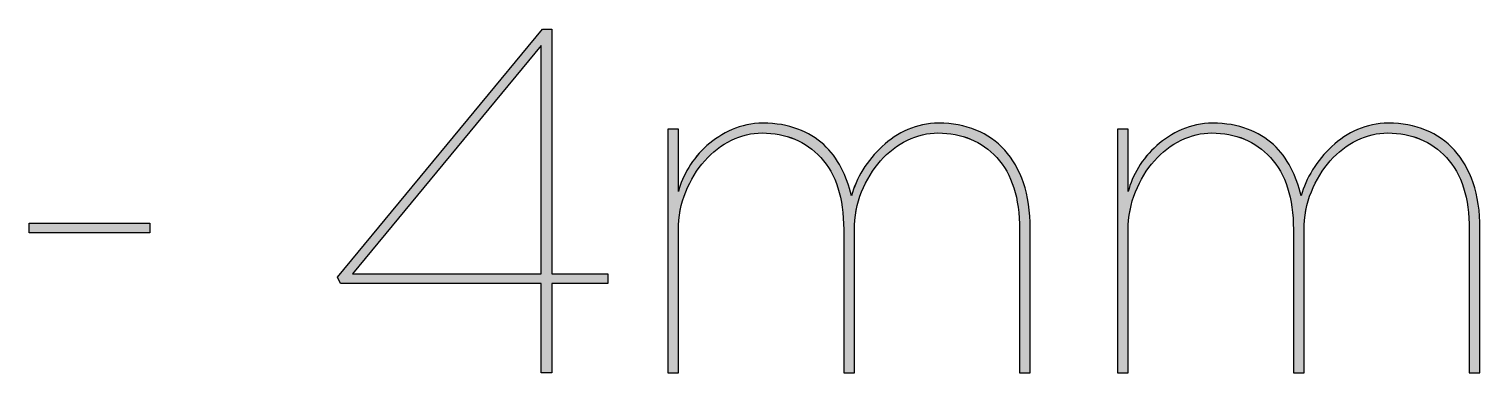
# Model space of a CAD drawing. Extents: x 652 to 873, y 554 to 970.
# Drawn here: x 769 to 831.1, y 953.6 to 968.3 of the extents above; entities that cross this region are included whole.
import ezdxf

# ---------------------------------------------------------------- set-up
doc = ezdxf.new("R2010")
doc.units = 0
doc.header["$MEASUREMENT"] = 0
doc.layers.add('PART_NUMBER', color=7, linetype='CONTINUOUS')

# ---------------------------------------------------------------- blocks, each defined once
blk = doc.blocks.new('BLOCK_61')
at = {"layer": 'PART_NUMBER', "color": 7}
blk.add_lwpolyline([(768.958, 960.045), (774.132, 960.045), (774.132, 959.628), (768.958, 959.628), (768.958, 960.045)], dxfattribs=at)
blk = doc.blocks.new('BLOCK_62')
at = {"layer": 'PART_NUMBER'}
h = blk.add_hatch(color=254, dxfattribs=at)
h.dxf.hatch_style = 2
h.paths.add_polyline_path([(768.958, 960.046), (774.132, 960.046), (774.132, 959.629), (768.958, 959.629)])
blk.add_lwpolyline([(768.958, 960.046), (774.132, 960.046), (774.132, 959.629), (768.958, 959.629), (768.958, 960.046), (768.958, 960.046)], dxfattribs=at)
blk = doc.blocks.new('BLOCK_60')
at = {"layer": 'PART_NUMBER'}
for name in ['BLOCK_62', 'BLOCK_61']:
    blk.add_blockref(name, (0, 0), dxfattribs=at)
blk = doc.blocks.new('BLOCK_64')
at = {"layer": 'PART_NUMBER', "color": 7}
blk.add_lwpolyline([(790.884, 957.459), (782.289, 957.459), (782.163, 957.73), (790.949, 968.349), (791.343, 968.349), (791.343, 957.876), (793.742, 957.876), (793.742, 957.459), (791.343, 957.459), (791.343, 953.641), (790.884, 953.641), (790.884, 957.459)], dxfattribs=at)
blk = doc.blocks.new('BLOCK_65')
at = {"layer": 'PART_NUMBER', "color": 7}
blk.add_lwpolyline([(790.884, 957.876), (790.884, 967.639), (782.81, 957.876), (790.884, 957.876)], dxfattribs=at)
blk = doc.blocks.new('BLOCK_66')
at = {"layer": 'PART_NUMBER'}
h = blk.add_hatch(color=254, dxfattribs=at)
h.dxf.hatch_style = 2
h.paths.add_polyline_path([(790.884, 957.459), (782.289, 957.459), (782.163, 957.73), (790.949, 968.348), (791.343, 968.348), (791.343, 957.876), (793.742, 957.876), (793.742, 957.459), (791.343, 957.459), (791.343, 953.64), (790.884, 953.64)])
h.paths.add_polyline_path([(790.884, 957.876), (790.884, 967.639), (782.81, 957.876)])
for points in [[(790.884, 957.459), (782.289, 957.459), (782.163, 957.73), (790.949, 968.348), (791.343, 968.348), (791.343, 957.876), (793.742, 957.876), (793.742, 957.459), (791.343, 957.459), (791.343, 953.64), (790.884, 953.64), (790.884, 957.459), (790.884, 957.459)], [(790.884, 957.876), (790.884, 967.639), (782.81, 957.876), (790.884, 957.876), (790.884, 957.876)]]:
    blk.add_lwpolyline(points, dxfattribs=at)
blk = doc.blocks.new('BLOCK_63')
at = {"layer": 'PART_NUMBER'}
for name in ['BLOCK_64', 'BLOCK_66', 'BLOCK_65']:
    blk.add_blockref(name, (0, 0), dxfattribs=at)
blk = doc.blocks.new('BLOCK_68')
at = {"layer": 'PART_NUMBER', "color": 7}
blk.add_open_spline([(796.308, 964.072), (796.308, 964.072), (796.767, 964.072), (796.767, 964.072), (796.767, 964.072), (796.767, 961.401), (796.767, 961.401), (796.851, 961.735), (796.997, 962.076), (797.205, 962.424), (797.414, 962.771), (797.675, 963.084), (797.987, 963.363), (798.301, 963.641), (798.659, 963.87), (799.062, 964.051), (799.465, 964.232), (799.903, 964.322), (800.376, 964.322), (800.946, 964.322), (801.447, 964.239), (801.878, 964.072), (802.309, 963.905), (802.678, 963.682), (802.984, 963.404), (803.29, 963.126), (803.54, 962.796), (803.735, 962.413), (803.93, 962.031), (804.076, 961.631), (804.173, 961.214), (804.27, 961.589), (804.434, 961.961), (804.664, 962.33), (804.893, 962.698), (805.167, 963.032), (805.488, 963.331), (805.807, 963.63), (806.173, 963.87), (806.583, 964.051), (806.993, 964.232), (807.435, 964.322), (807.908, 964.322), (808.492, 964.322), (809.024, 964.225), (809.504, 964.03), (809.984, 963.835), (810.394, 963.55), (810.735, 963.175), (811.075, 962.799), (811.343, 962.33), (811.538, 961.767), (811.732, 961.203), (811.83, 960.553), (811.83, 959.816), (811.83, 959.816), (811.83, 953.641), (811.83, 953.641), (811.83, 953.641), (811.371, 953.641), (811.371, 953.641), (811.371, 953.641), (811.371, 959.774), (811.371, 959.774), (811.371, 961.123), (811.045, 962.149), (810.393, 962.851), (809.741, 963.554), (808.903, 963.905), (807.876, 963.905), (807.433, 963.905), (806.996, 963.801), (806.566, 963.592), (806.136, 963.383), (805.754, 963.092), (805.422, 962.716), (805.088, 962.341), (804.818, 961.899), (804.61, 961.391), (804.403, 960.883), (804.299, 960.33), (804.299, 959.733), (804.299, 959.733), (804.299, 953.641), (804.299, 953.641), (804.299, 953.641), (803.84, 953.641), (803.84, 953.641), (803.84, 953.641), (803.84, 959.774), (803.84, 959.774), (803.84, 961.123), (803.513, 962.149), (802.862, 962.851), (802.21, 963.554), (801.371, 963.905), (800.345, 963.905), (799.901, 963.905), (799.464, 963.801), (799.034, 963.592), (798.604, 963.383), (798.223, 963.092), (797.89, 962.716), (797.557, 962.341), (797.287, 961.899), (797.079, 961.391), (796.871, 960.883), (796.767, 960.33), (796.767, 959.733), (796.767, 959.733), (796.767, 953.641), (796.767, 953.641), (796.767, 953.641), (796.308, 953.641), (796.308, 953.641), (796.308, 953.641), (796.308, 964.072), (796.308, 964.072)], degree=3, knots=[0, 0, 0, 0, 1, 1, 1, 2, 2, 2, 3, 3, 3, 4, 4, 4, 5, 5, 5, 6, 6, 6, 7, 7, 7, 8, 8, 8, 9, 9, 9, 10, 10, 10, 11, 11, 11, 12, 12, 12, 13, 13, 13, 14, 14, 14, 15, 15, 15, 16, 16, 16, 17, 17, 17, 18, 18, 18, 19, 19, 19, 20, 20, 20, 21, 21, 21, 22, 22, 22, 23, 23, 23, 24, 24, 24, 25, 25, 25, 26, 26, 26, 27, 27, 27, 28, 28, 28, 29, 29, 29, 30, 30, 30, 31, 31, 31, 32, 32, 32, 33, 33, 33, 34, 34, 34, 35, 35, 35, 36, 36, 36, 37, 37, 37, 38, 38, 38, 39, 39, 39, 39], dxfattribs=at)
blk = doc.blocks.new('BLOCK_69')
at = {"layer": 'PART_NUMBER'}
h = blk.add_hatch(color=254, dxfattribs=at)
h.dxf.hatch_style = 2
edge = h.paths.add_edge_path()
edge.add_spline(control_points=[(796.308, 964.072), (796.308, 964.072), (796.767, 964.072), (796.767, 964.072), (796.767, 964.072), (796.767, 961.401), (796.767, 961.401), (796.851, 961.735), (796.997, 962.076), (797.205, 962.424), (797.414, 962.771), (797.675, 963.085), (797.987, 963.363), (798.301, 963.64), (798.659, 963.87), (799.062, 964.051), (799.465, 964.232), (799.903, 964.322), (800.376, 964.322), (800.946, 964.322), (801.447, 964.239), (801.878, 964.072), (802.309, 963.905), (802.678, 963.682), (802.984, 963.404), (803.289, 963.126), (803.54, 962.796), (803.735, 962.414), (803.93, 962.031), (804.076, 961.632), (804.173, 961.214), (804.271, 961.59), (804.434, 961.962), (804.664, 962.33), (804.893, 962.698), (805.167, 963.032), (805.488, 963.332), (805.808, 963.631), (806.173, 963.87), (806.583, 964.051), (806.993, 964.232), (807.435, 964.322), (807.908, 964.322), (808.492, 964.322), (809.024, 964.224), (809.504, 964.03), (809.983, 963.836), (810.394, 963.55), (810.735, 963.175), (811.075, 962.799), (811.343, 962.33), (811.538, 961.766), (811.732, 961.204), (811.83, 960.553), (811.83, 959.816), (811.83, 959.816), (811.83, 953.64), (811.83, 953.64), (811.83, 953.64), (811.371, 953.64), (811.371, 953.64), (811.371, 953.64), (811.371, 959.774), (811.371, 959.774), (811.371, 961.123), (811.045, 962.149), (810.393, 962.851), (809.741, 963.553), (808.902, 963.905), (807.876, 963.905), (807.433, 963.905), (806.996, 963.801), (806.566, 963.593), (806.136, 963.384), (805.754, 963.092), (805.421, 962.716), (805.088, 962.341), (804.818, 961.898), (804.61, 961.391), (804.402, 960.883), (804.298, 960.331), (804.298, 959.732), (804.298, 959.732), (804.298, 953.64), (804.298, 953.64), (804.298, 953.64), (803.84, 953.64), (803.84, 953.64), (803.84, 953.64), (803.84, 959.774), (803.84, 959.774), (803.84, 961.123), (803.513, 962.149), (802.862, 962.851), (802.21, 963.553), (801.371, 963.905), (800.345, 963.905), (799.902, 963.905), (799.464, 963.801), (799.034, 963.593), (798.604, 963.384), (798.223, 963.092), (797.89, 962.716), (797.557, 962.341), (797.287, 961.898), (797.079, 961.391), (796.871, 960.883), (796.767, 960.331), (796.767, 959.732), (796.767, 959.732), (796.767, 953.64), (796.767, 953.64), (796.767, 953.64), (796.308, 953.64), (796.308, 953.64), (796.308, 953.64), (796.308, 964.072), (796.308, 964.072)], knot_values=[0, 0, 0, 0, 1, 1, 1, 2, 2, 2, 3, 3, 3, 4, 4, 4, 5, 5, 5, 6, 6, 6, 7, 7, 7, 8, 8, 8, 9, 9, 9, 10, 10, 10, 11, 11, 11, 12, 12, 12, 13, 13, 13, 14, 14, 14, 15, 15, 15, 16, 16, 16, 17, 17, 17, 18, 18, 18, 19, 19, 19, 20, 20, 20, 21, 21, 21, 22, 22, 22, 23, 23, 23, 24, 24, 24, 25, 25, 25, 26, 26, 26, 27, 27, 27, 28, 28, 28, 29, 29, 29, 30, 30, 30, 31, 31, 31, 32, 32, 32, 33, 33, 33, 34, 34, 34, 35, 35, 35, 36, 36, 36, 37, 37, 37, 38, 38, 38, 39, 39, 39, 39], degree=3, periodic=1)
blk.add_open_spline([(796.308, 964.072), (796.308, 964.072), (796.767, 964.072), (796.767, 964.072), (796.767, 964.072), (796.767, 961.401), (796.767, 961.401), (796.851, 961.735), (796.997, 962.076), (797.205, 962.424), (797.414, 962.771), (797.675, 963.085), (797.987, 963.363), (798.301, 963.64), (798.659, 963.87), (799.062, 964.051), (799.465, 964.232), (799.903, 964.322), (800.376, 964.322), (800.946, 964.322), (801.447, 964.239), (801.878, 964.072), (802.309, 963.905), (802.678, 963.682), (802.984, 963.404), (803.289, 963.126), (803.54, 962.796), (803.735, 962.414), (803.93, 962.031), (804.076, 961.632), (804.173, 961.214), (804.271, 961.59), (804.434, 961.962), (804.664, 962.33), (804.893, 962.698), (805.167, 963.032), (805.488, 963.332), (805.808, 963.631), (806.173, 963.87), (806.583, 964.051), (806.993, 964.232), (807.435, 964.322), (807.908, 964.322), (808.492, 964.322), (809.024, 964.224), (809.504, 964.03), (809.983, 963.836), (810.394, 963.55), (810.735, 963.175), (811.075, 962.799), (811.343, 962.33), (811.538, 961.766), (811.732, 961.204), (811.83, 960.553), (811.83, 959.816), (811.83, 959.816), (811.83, 953.64), (811.83, 953.64), (811.83, 953.64), (811.371, 953.64), (811.371, 953.64), (811.371, 953.64), (811.371, 959.774), (811.371, 959.774), (811.371, 961.123), (811.045, 962.149), (810.393, 962.851), (809.741, 963.553), (808.902, 963.905), (807.876, 963.905), (807.433, 963.905), (806.996, 963.801), (806.566, 963.593), (806.136, 963.384), (805.754, 963.092), (805.421, 962.716), (805.088, 962.341), (804.818, 961.898), (804.61, 961.391), (804.402, 960.883), (804.298, 960.331), (804.298, 959.732), (804.298, 959.732), (804.298, 953.64), (804.298, 953.64), (804.298, 953.64), (803.84, 953.64), (803.84, 953.64), (803.84, 953.64), (803.84, 959.774), (803.84, 959.774), (803.84, 961.123), (803.513, 962.149), (802.862, 962.851), (802.21, 963.553), (801.371, 963.905), (800.345, 963.905), (799.902, 963.905), (799.464, 963.801), (799.034, 963.593), (798.604, 963.384), (798.223, 963.092), (797.89, 962.716), (797.557, 962.341), (797.287, 961.898), (797.079, 961.391), (796.871, 960.883), (796.767, 960.331), (796.767, 959.732), (796.767, 959.732), (796.767, 953.64), (796.767, 953.64), (796.767, 953.64), (796.308, 953.64), (796.308, 953.64), (796.308, 953.64), (796.308, 964.072), (796.308, 964.072)], degree=3, knots=[0, 0, 0, 0, 1, 1, 1, 2, 2, 2, 3, 3, 3, 4, 4, 4, 5, 5, 5, 6, 6, 6, 7, 7, 7, 8, 8, 8, 9, 9, 9, 10, 10, 10, 11, 11, 11, 12, 12, 12, 13, 13, 13, 14, 14, 14, 15, 15, 15, 16, 16, 16, 17, 17, 17, 18, 18, 18, 19, 19, 19, 20, 20, 20, 21, 21, 21, 22, 22, 22, 23, 23, 23, 24, 24, 24, 25, 25, 25, 26, 26, 26, 27, 27, 27, 28, 28, 28, 29, 29, 29, 30, 30, 30, 31, 31, 31, 32, 32, 32, 33, 33, 33, 34, 34, 34, 35, 35, 35, 36, 36, 36, 37, 37, 37, 38, 38, 38, 39, 39, 39, 39], dxfattribs=at)
blk = doc.blocks.new('BLOCK_67')
at = {"layer": 'PART_NUMBER'}
for name in ['BLOCK_68', 'BLOCK_69']:
    blk.add_blockref(name, (0, 0), dxfattribs=at)
blk = doc.blocks.new('BLOCK_71')
at = {"layer": 'PART_NUMBER', "color": 7}
blk.add_open_spline([(815.564, 964.072), (815.564, 964.072), (816.023, 964.072), (816.023, 964.072), (816.023, 964.072), (816.023, 961.401), (816.023, 961.401), (816.107, 961.735), (816.252, 962.076), (816.461, 962.424), (816.67, 962.771), (816.931, 963.084), (817.243, 963.363), (817.556, 963.641), (817.914, 963.87), (818.318, 964.051), (818.721, 964.232), (819.159, 964.322), (819.632, 964.322), (820.202, 964.322), (820.703, 964.239), (821.134, 964.072), (821.565, 963.905), (821.934, 963.682), (822.24, 963.404), (822.546, 963.126), (822.796, 962.796), (822.991, 962.413), (823.186, 962.031), (823.332, 961.631), (823.429, 961.214), (823.526, 961.589), (823.69, 961.961), (823.919, 962.33), (824.149, 962.698), (824.423, 963.032), (824.743, 963.331), (825.063, 963.63), (825.428, 963.87), (825.839, 964.051), (826.249, 964.232), (826.691, 964.322), (827.164, 964.322), (827.748, 964.322), (828.28, 964.225), (828.759, 964.03), (829.239, 963.835), (829.649, 963.55), (829.99, 963.175), (830.331, 962.799), (830.599, 962.33), (830.794, 961.767), (830.988, 961.203), (831.086, 960.553), (831.086, 959.816), (831.086, 959.816), (831.086, 953.641), (831.086, 953.641), (831.086, 953.641), (830.627, 953.641), (830.627, 953.641), (830.627, 953.641), (830.627, 959.774), (830.627, 959.774), (830.627, 961.123), (830.301, 962.149), (829.649, 962.851), (828.997, 963.554), (828.159, 963.905), (827.132, 963.905), (826.688, 963.905), (826.251, 963.801), (825.821, 963.592), (825.391, 963.383), (825.01, 963.092), (824.677, 962.716), (824.345, 962.341), (824.074, 961.899), (823.866, 961.391), (823.658, 960.883), (823.554, 960.33), (823.554, 959.733), (823.554, 959.733), (823.554, 953.641), (823.554, 953.641), (823.554, 953.641), (823.095, 953.641), (823.095, 953.641), (823.095, 953.641), (823.095, 959.774), (823.095, 959.774), (823.095, 961.123), (822.769, 962.149), (822.118, 962.851), (821.466, 963.554), (820.627, 963.905), (819.601, 963.905), (819.157, 963.905), (818.72, 963.801), (818.29, 963.592), (817.86, 963.383), (817.479, 963.092), (817.146, 962.716), (816.813, 962.341), (816.543, 961.899), (816.335, 961.391), (816.127, 960.883), (816.023, 960.33), (816.023, 959.733), (816.023, 959.733), (816.023, 953.641), (816.023, 953.641), (816.023, 953.641), (815.564, 953.641), (815.564, 953.641), (815.564, 953.641), (815.564, 964.072), (815.564, 964.072)], degree=3, knots=[0, 0, 0, 0, 1, 1, 1, 2, 2, 2, 3, 3, 3, 4, 4, 4, 5, 5, 5, 6, 6, 6, 7, 7, 7, 8, 8, 8, 9, 9, 9, 10, 10, 10, 11, 11, 11, 12, 12, 12, 13, 13, 13, 14, 14, 14, 15, 15, 15, 16, 16, 16, 17, 17, 17, 18, 18, 18, 19, 19, 19, 20, 20, 20, 21, 21, 21, 22, 22, 22, 23, 23, 23, 24, 24, 24, 25, 25, 25, 26, 26, 26, 27, 27, 27, 28, 28, 28, 29, 29, 29, 30, 30, 30, 31, 31, 31, 32, 32, 32, 33, 33, 33, 34, 34, 34, 35, 35, 35, 36, 36, 36, 37, 37, 37, 38, 38, 38, 39, 39, 39, 39], dxfattribs=at)
blk = doc.blocks.new('BLOCK_72')
at = {"layer": 'PART_NUMBER'}
h = blk.add_hatch(color=254, dxfattribs=at)
h.dxf.hatch_style = 2
edge = h.paths.add_edge_path()
edge.add_spline(control_points=[(815.564, 964.072), (815.564, 964.072), (816.023, 964.072), (816.023, 964.072), (816.023, 964.072), (816.023, 961.401), (816.023, 961.401), (816.107, 961.735), (816.253, 962.076), (816.461, 962.424), (816.67, 962.771), (816.931, 963.085), (817.243, 963.363), (817.556, 963.64), (817.914, 963.87), (818.318, 964.051), (818.721, 964.232), (819.159, 964.322), (819.632, 964.322), (820.203, 964.322), (820.703, 964.239), (821.134, 964.072), (821.565, 963.905), (821.934, 963.682), (822.24, 963.404), (822.546, 963.126), (822.796, 962.796), (822.991, 962.414), (823.186, 962.031), (823.332, 961.632), (823.429, 961.214), (823.526, 961.59), (823.69, 961.962), (823.919, 962.33), (824.149, 962.698), (824.423, 963.032), (824.743, 963.332), (825.063, 963.631), (825.428, 963.87), (825.839, 964.051), (826.249, 964.232), (826.691, 964.322), (827.164, 964.322), (827.748, 964.322), (828.28, 964.224), (828.759, 964.03), (829.239, 963.836), (829.649, 963.55), (829.99, 963.175), (830.331, 962.799), (830.599, 962.33), (830.794, 961.766), (830.988, 961.204), (831.086, 960.553), (831.086, 959.816), (831.086, 959.816), (831.086, 953.64), (831.086, 953.64), (831.086, 953.64), (830.626, 953.64), (830.626, 953.64), (830.626, 953.64), (830.626, 959.774), (830.626, 959.774), (830.626, 961.123), (830.301, 962.149), (829.649, 962.851), (828.997, 963.553), (828.159, 963.905), (827.132, 963.905), (826.688, 963.905), (826.251, 963.801), (825.821, 963.593), (825.392, 963.384), (825.01, 963.092), (824.677, 962.716), (824.345, 962.341), (824.074, 961.898), (823.866, 961.391), (823.658, 960.883), (823.554, 960.331), (823.554, 959.732), (823.554, 959.732), (823.554, 953.64), (823.554, 953.64), (823.554, 953.64), (823.095, 953.64), (823.095, 953.64), (823.095, 953.64), (823.095, 959.774), (823.095, 959.774), (823.095, 961.123), (822.769, 962.149), (822.118, 962.851), (821.466, 963.553), (820.627, 963.905), (819.601, 963.905), (819.157, 963.905), (818.72, 963.801), (818.29, 963.593), (817.86, 963.384), (817.478, 963.092), (817.146, 962.716), (816.813, 962.341), (816.543, 961.898), (816.335, 961.391), (816.127, 960.883), (816.023, 960.331), (816.023, 959.732), (816.023, 959.732), (816.023, 953.64), (816.023, 953.64), (816.023, 953.64), (815.564, 953.64), (815.564, 953.64), (815.564, 953.64), (815.564, 964.072), (815.564, 964.072)], knot_values=[0, 0, 0, 0, 1, 1, 1, 2, 2, 2, 3, 3, 3, 4, 4, 4, 5, 5, 5, 6, 6, 6, 7, 7, 7, 8, 8, 8, 9, 9, 9, 10, 10, 10, 11, 11, 11, 12, 12, 12, 13, 13, 13, 14, 14, 14, 15, 15, 15, 16, 16, 16, 17, 17, 17, 18, 18, 18, 19, 19, 19, 20, 20, 20, 21, 21, 21, 22, 22, 22, 23, 23, 23, 24, 24, 24, 25, 25, 25, 26, 26, 26, 27, 27, 27, 28, 28, 28, 29, 29, 29, 30, 30, 30, 31, 31, 31, 32, 32, 32, 33, 33, 33, 34, 34, 34, 35, 35, 35, 36, 36, 36, 37, 37, 37, 38, 38, 38, 39, 39, 39, 39], degree=3, periodic=1)
blk.add_open_spline([(815.564, 964.072), (815.564, 964.072), (816.023, 964.072), (816.023, 964.072), (816.023, 964.072), (816.023, 961.401), (816.023, 961.401), (816.107, 961.735), (816.253, 962.076), (816.461, 962.424), (816.67, 962.771), (816.931, 963.085), (817.243, 963.363), (817.556, 963.64), (817.914, 963.87), (818.318, 964.051), (818.721, 964.232), (819.159, 964.322), (819.632, 964.322), (820.203, 964.322), (820.703, 964.239), (821.134, 964.072), (821.565, 963.905), (821.934, 963.682), (822.24, 963.404), (822.546, 963.126), (822.796, 962.796), (822.991, 962.414), (823.186, 962.031), (823.332, 961.632), (823.429, 961.214), (823.526, 961.59), (823.69, 961.962), (823.919, 962.33), (824.149, 962.698), (824.423, 963.032), (824.743, 963.332), (825.063, 963.631), (825.428, 963.87), (825.839, 964.051), (826.249, 964.232), (826.691, 964.322), (827.164, 964.322), (827.748, 964.322), (828.28, 964.224), (828.759, 964.03), (829.239, 963.836), (829.649, 963.55), (829.99, 963.175), (830.331, 962.799), (830.599, 962.33), (830.794, 961.766), (830.988, 961.204), (831.086, 960.553), (831.086, 959.816), (831.086, 959.816), (831.086, 953.64), (831.086, 953.64), (831.086, 953.64), (830.626, 953.64), (830.626, 953.64), (830.626, 953.64), (830.626, 959.774), (830.626, 959.774), (830.626, 961.123), (830.301, 962.149), (829.649, 962.851), (828.997, 963.553), (828.159, 963.905), (827.132, 963.905), (826.688, 963.905), (826.251, 963.801), (825.821, 963.593), (825.392, 963.384), (825.01, 963.092), (824.677, 962.716), (824.345, 962.341), (824.074, 961.898), (823.866, 961.391), (823.658, 960.883), (823.554, 960.331), (823.554, 959.732), (823.554, 959.732), (823.554, 953.64), (823.554, 953.64), (823.554, 953.64), (823.095, 953.64), (823.095, 953.64), (823.095, 953.64), (823.095, 959.774), (823.095, 959.774), (823.095, 961.123), (822.769, 962.149), (822.118, 962.851), (821.466, 963.553), (820.627, 963.905), (819.601, 963.905), (819.157, 963.905), (818.72, 963.801), (818.29, 963.593), (817.86, 963.384), (817.478, 963.092), (817.146, 962.716), (816.813, 962.341), (816.543, 961.898), (816.335, 961.391), (816.127, 960.883), (816.023, 960.331), (816.023, 959.732), (816.023, 959.732), (816.023, 953.64), (816.023, 953.64), (816.023, 953.64), (815.564, 953.64), (815.564, 953.64), (815.564, 953.64), (815.564, 964.072), (815.564, 964.072)], degree=3, knots=[0, 0, 0, 0, 1, 1, 1, 2, 2, 2, 3, 3, 3, 4, 4, 4, 5, 5, 5, 6, 6, 6, 7, 7, 7, 8, 8, 8, 9, 9, 9, 10, 10, 10, 11, 11, 11, 12, 12, 12, 13, 13, 13, 14, 14, 14, 15, 15, 15, 16, 16, 16, 17, 17, 17, 18, 18, 18, 19, 19, 19, 20, 20, 20, 21, 21, 21, 22, 22, 22, 23, 23, 23, 24, 24, 24, 25, 25, 25, 26, 26, 26, 27, 27, 27, 28, 28, 28, 29, 29, 29, 30, 30, 30, 31, 31, 31, 32, 32, 32, 33, 33, 33, 34, 34, 34, 35, 35, 35, 36, 36, 36, 37, 37, 37, 38, 38, 38, 39, 39, 39, 39], dxfattribs=at)
blk = doc.blocks.new('BLOCK_70')
at = {"layer": 'PART_NUMBER'}
for name in ['BLOCK_71', 'BLOCK_72']:
    blk.add_blockref(name, (0, 0), dxfattribs=at)
blk = doc.blocks.new('BLOCK_26')
at = {"layer": 'PART_NUMBER'}
for name in ['BLOCK_63', 'BLOCK_67', 'BLOCK_70', 'BLOCK_60']:
    blk.add_blockref(name, (0, 0), dxfattribs=at)

msp = doc.modelspace()

# ---------------------------------------------------------------- block references
at = {"layer": 'PART_NUMBER'}
msp.add_blockref('BLOCK_26', (0, 0), dxfattribs=at)

doc.saveas('drawing.dxf')
